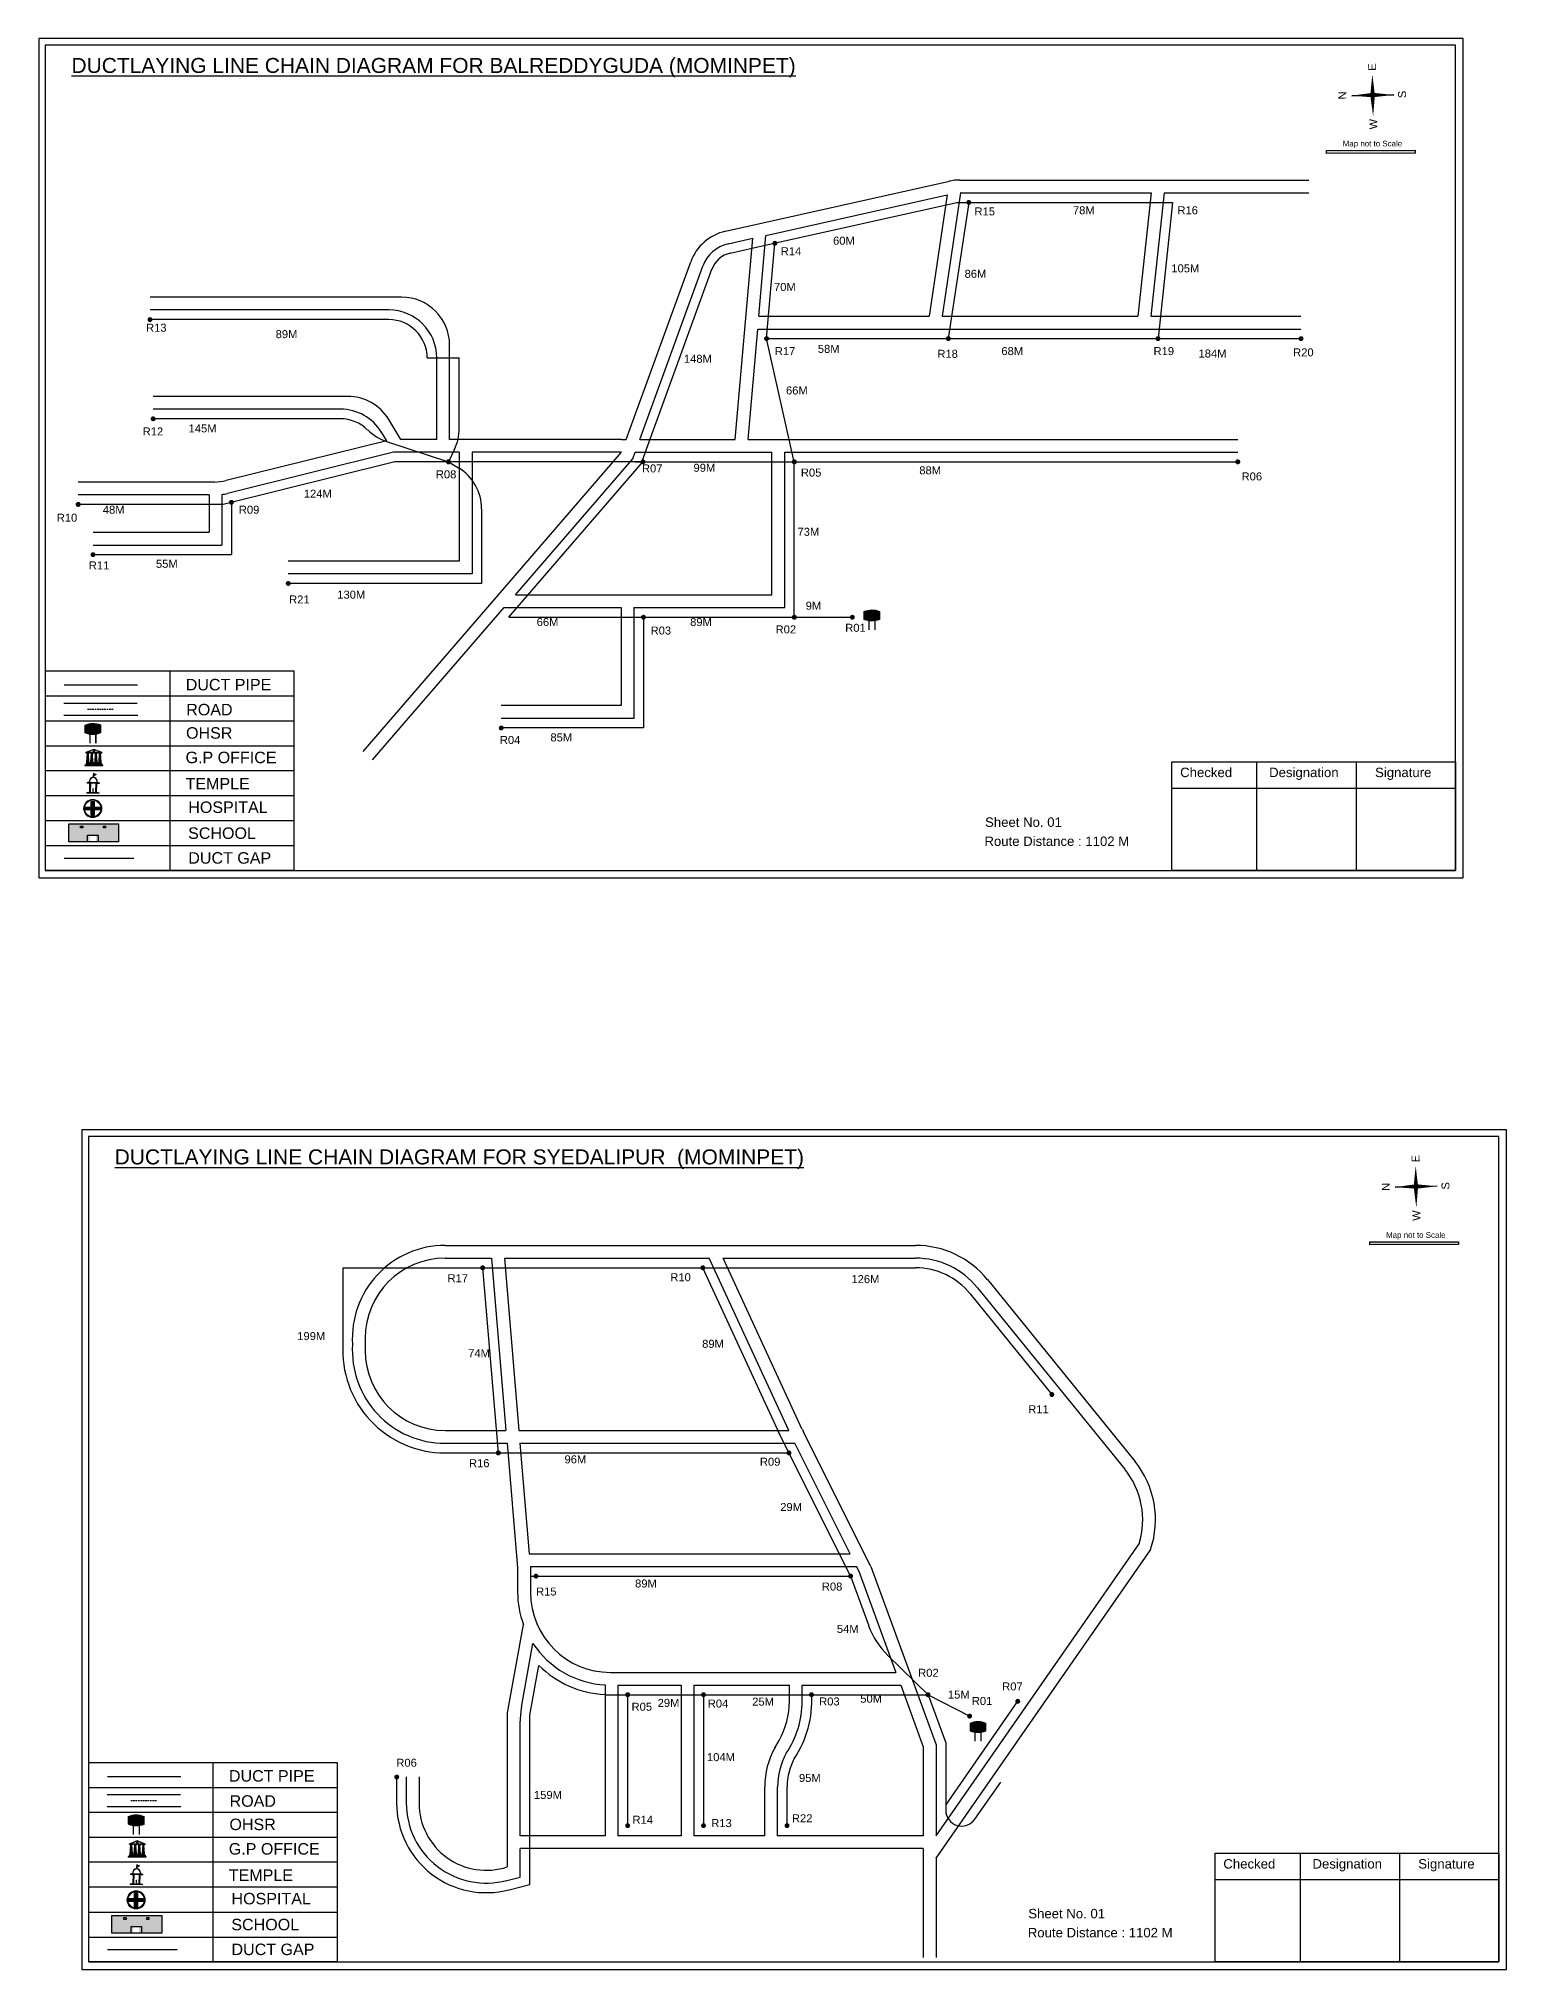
# Model space of a CAD drawing. Header units: inches. Extents: x -117 to 51867, y -12715 to 3423.
# Drawn here: x 30616 to 31533, y -9430 to -8224 of the extents above; entities that cross this region are included whole.
import ezdxf

# ---------------------------------------------------------------- set-up
doc = ezdxf.new("R2010")
doc.units = ezdxf.units.IN
doc.header["$MEASUREMENT"] = 0
doc.linetypes.add('DASHEDX2', pattern=[1.5, 1, -0.5])
for name, color, linetype in [('LANDMARK', 7, 'Continuous'), ('OHT', 7, 'Continuous'), ('pipe', 5, 'Continuous')]:
    doc.layers.add(name, color=color, linetype=linetype)
doc.styles.get("Standard").update_dxf_attribs({"font": 'arial.ttf'})

# ---------------------------------------------------------------- blocks, each defined once
blk = doc.blocks.new('OHT')
at = {"linetype": 'Continuous', "lineweight": 0, "true_color": 0x0ffffc}
blk.add_hatch(color=4, dxfattribs=at).paths.add_polyline_path([(0.012, 1), (0, 1, 0.101323), (-0.4, 0.916), (-0.4, 0.525, 0.194075), (0.399, 0.521), (0.399, 0.921, 0.097877)])
at = {"color": 4, "linetype": 'Continuous', "lineweight": 0, "true_color": 0x0ffffc, "flags": 128}
for points in [[(-0.4, 0.525), (-0.4, 0.916)], [(0.399, 0.521), (0.399, 0.921)]]:
    blk.add_lwpolyline(points, dxfattribs=at)
at = {"color": 4, "linetype": 'Continuous', "lineweight": 0, "true_color": 0x0ffffc, "const_width": 0.075, "flags": 128}
for points in [[(-0.15, 0), (-0.15, 0.475)], [(0.15, 0), (0.15, 0.473)]]:
    blk.add_lwpolyline(points, dxfattribs=at)
at = {"color": 4, "linetype": 'Continuous', "lineweight": 0, "true_color": 0x0ffffc}
for centre, radius, start, end in [((0.006, -0.019), 1.019, 67.31091, 113.47108), ((0.004, 1.513), 1.068, 247.76824, 291.70073)]:
    blk.add_arc(centre, radius, start, end, dxfattribs=at)
blk = doc.blocks.new('Government_Office')
at = {"linetype": 'Continuous', "lineweight": 0, "true_color": 0xff0000}
for points in [[(-0.5, 0.05), (0.5, 0.05), (0.5, 0), (-0.5, 0)], [(-0.45, 0.08), (-0.45, 0.12), (0.45, 0.12), (0.45, 0.08)], [(-0.4, 0.14), (-0.4, 0.18), (0.4, 0.18), (0.4, 0.14)]]:
    blk.add_hatch(color=1, dxfattribs=at).paths.add_polyline_path(points)
h = blk.add_hatch(color=1, dxfattribs=at)
h.paths.add_polyline_path([(0.44, 0.72), (0.45, 0.75), (0, 0.93), (-0.45, 0.75), (-0.44, 0.72)])
h.paths.add_polyline_path([(0.36, 0.75), (-0.36, 0.75), (0, 0.9)], flags=16)
h.paths.add_polyline_path([(0, 0.78, -1), (0, 0.87, -1)], flags=0)
h = blk.add_hatch(color=1, dxfattribs=at)
edge = h.paths.add_edge_path()
edge.add_line((-0.27, 0.2), (-0.3, 0.68))
edge.add_line((-0.3, 0.68), (-0.29, 0.68))
edge.add_arc((-0.28, 0.69), 0.0176, 225.304, 441.5659)
edge.add_line((-0.28, 0.7), (-0.39, 0.7))
edge.add_arc((-0.39, 0.69), 0.0176, 98.4341, 314.696)
edge.add_line((-0.38, 0.68), (-0.37, 0.68))
edge.add_line((-0.37, 0.68), (-0.4, 0.2))
edge.add_line((-0.4, 0.2), (-0.27, 0.2))
h = blk.add_hatch(color=1, dxfattribs=at)
edge = h.paths.add_edge_path()
edge.add_line((-0.05, 0.2), (-0.07, 0.68))
edge.add_line((-0.07, 0.68), (-0.07, 0.68))
edge.add_arc((-0.05, 0.69), 0.0176, 225.304, 441.5659)
edge.add_line((-0.05, 0.7), (-0.17, 0.7))
edge.add_arc((-0.17, 0.69), 0.0176, 98.4341, 314.696)
edge.add_line((-0.16, 0.68), (-0.15, 0.68))
edge.add_line((-0.15, 0.68), (-0.18, 0.2))
edge.add_line((-0.18, 0.2), (-0.05, 0.2))
h = blk.add_hatch(color=1, dxfattribs=at)
edge = h.paths.add_edge_path()
edge.add_arc((0, 0.83), 0.0467, 90, 270)
edge.add_arc((0, 0.83), 0.0467, 270, 450)
h = blk.add_hatch(color=1, dxfattribs=at)
edge = h.paths.add_edge_path()
edge.add_line((0.18, 0.2), (0.15, 0.68))
edge.add_line((0.15, 0.68), (0.16, 0.68))
edge.add_arc((0.17, 0.69), 0.0176, 225.304, 441.5659)
edge.add_line((0.17, 0.7), (0.05, 0.7))
edge.add_arc((0.05, 0.69), 0.0176, 98.4341, 314.696)
edge.add_line((0.07, 0.68), (0.07, 0.68))
edge.add_line((0.07, 0.68), (0.05, 0.2))
edge.add_line((0.05, 0.2), (0.18, 0.2))
h = blk.add_hatch(color=1, dxfattribs=at)
edge = h.paths.add_edge_path()
edge.add_line((0.4, 0.2), (0.37, 0.68))
edge.add_line((0.37, 0.68), (0.38, 0.68))
edge.add_arc((0.39, 0.69), 0.0176, 225.304, 441.5659)
edge.add_line((0.4, 0.7), (0.28, 0.7))
edge.add_arc((0.28, 0.69), 0.0176, 98.4341, 314.696)
edge.add_line((0.29, 0.68), (0.3, 0.68))
edge.add_line((0.3, 0.68), (0.27, 0.2))
edge.add_line((0.27, 0.2), (0.4, 0.2))
at = {"color": 1, "linetype": 'Continuous', "lineweight": 0, "true_color": 0xff0000, "flags": 128}
for points in [[(-0.5, 0.05), (0.5, 0.05), (0.5, 0), (-0.5, 0)], [(-0.45, 0.75), (-0.44, 0.72), (0.44, 0.72), (0.45, 0.75), (0, 0.93)], [(-0.45, 0.08), (-0.45, 0.12), (0.45, 0.12), (0.45, 0.08)], [(-0.4, 0.14), (-0.4, 0.18), (0.4, 0.18), (0.4, 0.14)], [(-0.36, 0.75), (0.36, 0.75), (0, 0.9)]]:
    blk.add_lwpolyline(points, close=True, dxfattribs=at)
for points in [[(-0.27, 0.2), (-0.3, 0.68), (-0.29, 0.68, 1.379694), (-0.28, 0.7), (-0.39, 0.7, 1.379694), (-0.38, 0.68), (-0.37, 0.68), (-0.4, 0.2)], [(-0.05, 0.2), (-0.07, 0.68), (-0.07, 0.68, 1.379694), (-0.05, 0.7), (-0.17, 0.7, 1.379694), (-0.16, 0.68), (-0.15, 0.68), (-0.18, 0.2)], [(0, 0.87, 1), (0, 0.78, 1)], [(0.18, 0.2), (0.15, 0.68), (0.16, 0.68, 1.379694), (0.17, 0.7), (0.05, 0.7, 1.379694), (0.07, 0.68), (0.07, 0.68), (0.05, 0.2)], [(0.4, 0.2), (0.37, 0.68), (0.38, 0.68, 1.379694), (0.4, 0.7), (0.28, 0.7, 1.379694), (0.29, 0.68), (0.3, 0.68), (0.27, 0.2)]]:
    blk.add_lwpolyline(points, format="xyb", close=True, dxfattribs=at)
blk = doc.blocks.new('Temple')
at = {"linetype": 'Continuous', "lineweight": 0, "true_color": 0xe66000}
blk.add_hatch(color=32, dxfattribs=at).paths.add_polyline_path([(-0.006, 1), (0.147, 0.931), (0, 0.85)])
at = {"linetype": 'Continuous', "lineweight": 0, "true_color": 0xff0000}
h = blk.add_hatch(color=1, dxfattribs=at)
edge = h.paths.add_edge_path()
edge.add_line((0.175, 0.49), (0.225, 0.49))
edge.add_line((0.225, 0.49), (0.225, 0.497))
edge.add_line((0.225, 0.497), (0.307, 0.497))
edge.add_line((0.307, 0.497), (0.307, 0.533))
edge.add_line((0.307, 0.533), (0.257, 0.533))
edge.add_line((0.257, 0.533), (0.257, 0.54))
edge.add_line((0.257, 0.54), (0.2, 0.54))
edge.add_spline(control_points=[(0.2, 0.54), (0.2, 0.589), (0.19, 0.638), (0.142, 0.743), (0.092, 0.79), (0.027, 0.805), (0.02, 0.806), (0.012, 0.806)], knot_values=[4.712389, 4.712389, 4.712389, 4.712389, 5.278166, 5.278166, 6.117402, 6.117402, 6.223801, 6.223801, 6.223801, 6.223801], degree=3, periodic=0)
edge.add_line((0.012, 0.806), (0.012, 0.79))
edge.add_line((0.012, 0.79), (-0.012, 0.79))
edge.add_line((-0.012, 0.79), (-0.012, 0.806))
edge.add_spline(control_points=[(-0.012, 0.806), (-0.055, 0.802), (-0.096, 0.781), (-0.171, 0.699), (-0.197, 0.628), (-0.2, 0.55), (-0.2, 0.545), (-0.2, 0.54)], knot_values=[6.343965, 6.343965, 6.343965, 6.343965, 6.956638, 6.956638, 7.795874, 7.795874, 7.853982, 7.853982, 7.853982, 7.853982], degree=3, periodic=0)
edge.add_line((-0.2, 0.54), (-0.257, 0.54))
edge.add_line((-0.257, 0.54), (-0.257, 0.533))
edge.add_line((-0.257, 0.533), (-0.307, 0.533))
edge.add_line((-0.307, 0.533), (-0.307, 0.497))
edge.add_line((-0.307, 0.497), (-0.225, 0.497))
edge.add_line((-0.225, 0.497), (-0.225, 0.49))
edge.add_line((-0.225, 0.49), (-0.175, 0.49))
edge.add_line((-0.175, 0.49), (-0.175, 0.07))
edge.add_arc((-0.205, 0.07), 0.03, -90, 0, ccw=False)
edge.add_line((-0.205, 0.04), (-0.257, 0.04))
edge.add_line((-0.257, 0.04), (-0.257, 0.033))
edge.add_line((-0.257, 0.033), (-0.307, 0.033))
edge.add_line((-0.307, 0.033), (-0.307, 0))
edge.add_line((-0.307, 0), (0.307, 0))
edge.add_line((0.307, 0), (0.307, 0.033))
edge.add_line((0.307, 0.033), (0.257, 0.033))
edge.add_line((0.257, 0.033), (0.257, 0.04))
edge.add_line((0.257, 0.04), (0.205, 0.04))
edge.add_arc((0.205, 0.07), 0.03, 180, 270, ccw=False)
edge.add_line((0.175, 0.07), (0.175, 0.49))
h.paths.add_polyline_path([(0.125, 0.07, -0.414214), (0.095, 0.04), (0.05, 0.04), (0.05, 0.033), (-0.05, 0.033), (-0.05, 0.04), (-0.095, 0.04, -0.414214), (-0.125, 0.07), (-0.125, 0.497), (0.125, 0.497)], flags=16)
edge = h.paths.add_edge_path(flags=16)
edge.add_ellipse((0, 0.54), major_axis=(0, 0.242), ratio=0.722808, start_angle=270, end_angle=450, ccw=False)
edge.add_line((0.175, 0.54), (-0.175, 0.54))
h.paths.add_polyline_path([(0.012, 0.23), (0.012, 0.07), (-0.012, 0.07), (-0.012, 0.23)], flags=0)
h = blk.add_hatch(color=1, dxfattribs=at)
edge = h.paths.add_edge_path()
edge.add_line((0.012, 0.857), (0, 0.85))
edge.add_line((0, 0.85), (-0.003, 0.925))
edge.add_line((-0.003, 0.925), (-0.012, 0.925))
edge.add_line((-0.012, 0.925), (-0.012, 0.806))
edge.add_spline(control_points=[(-0.012, 0.806), (-0.004, 0.807), (0.004, 0.807), (0.012, 0.806)], knot_values=[6.223801, 6.223801, 6.223801, 6.223801, 6.343965, 6.343965, 6.343965, 6.343965], degree=3, periodic=0)
edge.add_line((0.012, 0.806), (0.012, 0.857))
h = blk.add_hatch(color=1, dxfattribs=at)
edge = h.paths.add_edge_path()
edge.add_line((0.012, 0.79), (0.012, 0.806))
edge.add_spline(control_points=[(0.012, 0.806), (0.004, 0.807), (-0.004, 0.807), (-0.012, 0.806)], knot_values=[6.223801, 6.223801, 6.223801, 6.223801, 6.343965, 6.343965, 6.343965, 6.343965], degree=3, periodic=0)
edge.add_line((-0.012, 0.806), (-0.012, 0.79))
edge.add_line((-0.012, 0.79), (0.012, 0.79))
at = {"color": 32, "linetype": 'Continuous', "lineweight": 0, "true_color": 0xe66000, "flags": 128}
blk.add_lwpolyline([(-0.006, 1), (0.147, 0.931), (0, 0.85), (-0.006, 1)], dxfattribs=at)
at = {"color": 1, "linetype": 'Continuous', "lineweight": 0, "true_color": 0xff0000, "flags": 128}
blk.add_lwpolyline([(0.2, 0.54), (0.257, 0.54), (0.257, 0.533), (0.307, 0.533), (0.307, 0.497), (0.225, 0.497), (0.225, 0.49), (0.175, 0.49), (0.175, 0.07, 0.414214), (0.205, 0.04), (0.257, 0.04), (0.257, 0.033), (0.307, 0.033), (0.307, 0), (-0.307, 0), (-0.307, 0.033), (-0.257, 0.033), (-0.257, 0.04), (-0.205, 0.04, 0.414214), (-0.175, 0.07), (-0.175, 0.49), (-0.225, 0.49), (-0.225, 0.497), (-0.307, 0.497), (-0.307, 0.533), (-0.257, 0.533), (-0.257, 0.54), (-0.2, 0.54)], format="xyb", dxfattribs=at)
blk.add_lwpolyline([(-0.175, 0.54), (0.175, 0.54)], dxfattribs=at)
blk.add_lwpolyline([(0.125, 0.497), (0.125, 0.07, -0.414214), (0.095, 0.04), (0.05, 0.04), (0.05, 0.033), (-0.05, 0.033), (-0.05, 0.04), (-0.095, 0.04, -0.414214), (-0.125, 0.07), (-0.125, 0.497)], format="xyb", close=True, dxfattribs=at)
for points in [[(0.012, 0.925), (-0.012, 0.925), (-0.012, 0.79), (0.012, 0.79)], [(0.012, 0.23), (-0.012, 0.23), (-0.012, 0.07), (0.012, 0.07)]]:
    blk.add_lwpolyline(points, close=True, dxfattribs=at)
at = {"color": 1, "linetype": 'Continuous', "lineweight": 0, "true_color": 0xff0000}
blk.add_ellipse((0, 0.54), major_axis=(0, 0.242), ratio=0.722808, start_param=4.712389, end_param=7.853982, dxfattribs=at)
blk.add_open_spline([(0.2, 0.54), (0.2, 0.589), (0.19, 0.638), (0.142, 0.743), (0.092, 0.79), (-0.023, 0.816), (-0.085, 0.794), (-0.171, 0.699), (-0.197, 0.628), (-0.2, 0.55), (-0.2, 0.545), (-0.2, 0.54)], degree=3, knots=[4.712389, 4.712389, 4.712389, 4.712389, 5.278166, 5.278166, 6.117402, 6.117402, 6.956638, 6.956638, 7.795874, 7.795874, 7.853982, 7.853982, 7.853982, 7.853982], dxfattribs=at)
blk = doc.blocks.new('*U83')
at = {"color": 0, "linetype": 'DASHEDX2', "transparency": 16777216}
blk.add_line((-8.2, 0), (8, 0), dxfattribs=at)
blk = doc.blocks.new('Hospital')
at = {"linetype": 'Continuous', "lineweight": 0, "true_color": 0x000000}
h = blk.add_hatch(color=18, dxfattribs=at)
h.paths.add_polyline_path([(-0.5, 0, 1), (0.5, 0, 1)])
h.paths.add_polyline_path([(0.45, 0, -1), (-0.45, 0, -1)], flags=16)
at = {"linetype": 'Continuous', "true_color": 0xff0000}
blk.add_hatch(color=1, dxfattribs=at).paths.add_polyline_path([(-0.39, 0.08), (-0.08, 0.08), (-0.08, 0.39), (0.08, 0.39), (0.08, 0.08), (0.39, 0.08), (0.39, -0.08), (0.08, -0.08), (0.08, -0.39), (-0.08, -0.39), (-0.08, -0.08), (-0.39, -0.08)])
at = {"color": 1, "linetype": 'Continuous', "true_color": 0xff0000, "flags": 128}
blk.add_lwpolyline([(-0.39, 0.08), (-0.08, 0.08), (-0.08, 0.39), (0.08, 0.39), (0.08, 0.08), (0.39, 0.08), (0.39, -0.08), (0.08, -0.08), (0.08, -0.39), (-0.08, -0.39), (-0.08, -0.08), (-0.39, -0.08)], close=True, dxfattribs=at)
at = {"color": 18, "linetype": 'Continuous', "lineweight": 0, "true_color": 0x000000}
for radius in [0.5, 0.446]:
    blk.add_circle((0, 0), radius, dxfattribs=at)
blk = doc.blocks.new('*U85')
at = {"color": 0, "linetype": 'DASHEDX2', "transparency": 16777216}
blk.add_line((-8.2, 0), (8, 0), dxfattribs=at)

msp = doc.modelspace()

# ---------------------------------------------------------------- hatches: boundary and pattern name
at = {"true_color": 0x0093dd}
h = msp.add_hatch(color=142, dxfattribs=at)
h.dxf.hatch_style = 1
h.paths.add_polyline_path([(31420.9, -8293.5), (31420.9, -8295.4), (31476.4, -8295.2), (31476.4, -8293.4)])
at = {"ltscale": 0.5}
h = msp.add_hatch(color=5, dxfattribs=at)
h.dxf.hatch_style = 1
h.paths.add_polyline_path([(31199, -8326, 1), (31195.9, -8326, 1)])
h = msp.add_hatch(color=5, dxfattribs=at)
h.dxf.hatch_style = 1
h.paths.add_polyline_path([(31077.8, -8351.5, 1), (31074.7, -8351.5, 1)])
h = msp.add_hatch(color=5, dxfattribs=at)
h.dxf.hatch_style = 1
h.paths.add_polyline_path([(30687.3, -8399.2, 1), (30684.2, -8399.2, 1)])
h = msp.add_hatch(color=5, dxfattribs=at)
h.dxf.hatch_style = 1
h.paths.add_polyline_path([(31072.6, -8411.1, 1), (31069.5, -8411.1, 1)])
h = msp.add_hatch(color=5, dxfattribs=at)
h.dxf.hatch_style = 1
h.paths.add_polyline_path([(31186.2, -8411.1, 1), (31183.1, -8411.1, 1)])
h = msp.add_hatch(color=5, dxfattribs=at)
h.dxf.hatch_style = 1
h.paths.add_polyline_path([(31317.2, -8411.1, 1), (31314.1, -8411.1, 1)])
h = msp.add_hatch(color=5, dxfattribs=at)
h.dxf.hatch_style = 1
h.paths.add_polyline_path([(31406.6, -8411.1, 1), (31403.5, -8411.1, 1)])
h = msp.add_hatch(color=5, dxfattribs=at)
h.dxf.hatch_style = 1
h.paths.add_polyline_path([(30689.3, -8461.2, 1), (30686.2, -8461.2, 1)])
h = msp.add_hatch(color=5, dxfattribs=at)
h.dxf.hatch_style = 1
h.paths.add_polyline_path([(30873.9, -8488.1, 1), (30870.7, -8488.1, 1)])
h = msp.add_hatch(color=5, dxfattribs=at)
h.dxf.hatch_style = 1
h.paths.add_polyline_path([(30995.4, -8488.1, 1), (30992.3, -8488.1, 1)])
h = msp.add_hatch(color=5, dxfattribs=at)
h.dxf.hatch_style = 1
h.paths.add_polyline_path([(31090, -8488.1, 1), (31086.8, -8488.1, 1)])
h = msp.add_hatch(color=5, dxfattribs=at)
h.dxf.hatch_style = 1
h.paths.add_polyline_path([(31367.1, -8488.1, 1), (31363.9, -8488.1, 1)])
h = msp.add_hatch(color=5, dxfattribs=at)
h.dxf.hatch_style = 1
h.paths.add_polyline_path([(30642.5, -8514.7, 1), (30639.3, -8514.7, 1)])
h = msp.add_hatch(color=5, dxfattribs=at)
h.dxf.hatch_style = 1
h.paths.add_polyline_path([(30738.2, -8513.4, 1), (30735.1, -8513.4, 1)])
h = msp.add_hatch(color=5, dxfattribs=at)
h.dxf.hatch_style = 1
h.paths.add_polyline_path([(30651.7, -8546.1, 1), (30648.6, -8546.1, 1)])
h = msp.add_hatch(color=5, dxfattribs=at)
h.dxf.hatch_style = 1
h.paths.add_polyline_path([(30773.7, -8564.1, 1), (30770.6, -8564.1, 1)])
h = msp.add_hatch(color=5, dxfattribs=at)
h.dxf.hatch_style = 1
h.paths.add_polyline_path([(30995.7, -8585.2, 1), (30992.6, -8585.2, 1)])
h = msp.add_hatch(color=5, dxfattribs=at)
h.dxf.hatch_style = 1
h.paths.add_polyline_path([(31090, -8585.2, 1), (31086.8, -8585.2, 1)])
h = msp.add_hatch(color=5, dxfattribs=at)
h.dxf.hatch_style = 1
h.paths.add_polyline_path([(31126.2, -8585.2, 1), (31123.1, -8585.2, 1)])
h = msp.add_hatch(color=5, dxfattribs=at)
h.dxf.hatch_style = 1
h.paths.add_polyline_path([(30906.8, -8654.4, 1), (30903.7, -8654.4, 1)])
at = {"true_color": 0xc8c92d}
h = msp.add_hatch(color=52, dxfattribs=at)
h.dxf.hatch_style = 1
h.paths.add_polyline_path([(30641.1, -8714.4), (30635, -8714.4), (30635, -8725.5), (30641.1, -8725.5)])
h.paths.add_polyline_path([(30666, -8714.4), (30659.8, -8714.4), (30659.8, -8725.5), (30666, -8725.5)])
at = {"true_color": 0x293189}
h = msp.add_hatch(color=177, dxfattribs=at)
h.dxf.hatch_style = 1
h.paths.add_polyline_path([(30659.8, -8714.4), (30641.1, -8714.4), (30641.1, -8725.5), (30648.1, -8725.5), (30648.1, -8721.9), (30652, -8721.9), (30652, -8725.5), (30659.8, -8725.5)])
h.paths.add_polyline_path([(30643.8, -8716.9), (30642.4, -8716.9), (30642.4, -8715.7), (30643.8, -8715.7)], flags=16)
h.paths.add_polyline_path([(30656.7, -8716.9), (30656.7, -8715.7), (30658, -8715.7), (30658, -8716.9)], flags=16)
at = {"true_color": 0x0093dd}
h = msp.add_hatch(color=142, dxfattribs=at)
h.dxf.hatch_style = 1
h.paths.add_polyline_path([(31448, -8975.5), (31448, -8977.3), (31503.5, -8977.2), (31503.5, -8975.4)])
at = {"ltscale": 0.5}
h = msp.add_hatch(color=5, dxfattribs=at)
h.dxf.hatch_style = 1
h.paths.add_polyline_path([(30895.2, -8991.7, 1), (30892.1, -8991.7, 1)])
h = msp.add_hatch(color=5, dxfattribs=at)
h.dxf.hatch_style = 1
h.paths.add_polyline_path([(31032.8, -8991.7, 1), (31029.7, -8991.7, 1)])
h = msp.add_hatch(color=5, dxfattribs=at)
h.dxf.hatch_style = 1
h.paths.add_polyline_path([(31250.9, -9070.9, 1), (31247.8, -9070.9, 1)])
h = msp.add_hatch(color=5, dxfattribs=at)
h.dxf.hatch_style = 1
h.paths.add_polyline_path([(30905, -9107.4, 1), (30901.8, -9107.4, 1)])
h = msp.add_hatch(color=5, dxfattribs=at)
h.dxf.hatch_style = 1
h.paths.add_polyline_path([(31086.6, -9107.4, 1), (31083.5, -9107.4, 1)])
h = msp.add_hatch(color=5, dxfattribs=at)
h.dxf.hatch_style = 1
h.paths.add_polyline_path([(30928.5, -9184.4, 1), (30925.4, -9184.4, 1)])
h = msp.add_hatch(color=5, dxfattribs=at)
h.dxf.hatch_style = 1
h.paths.add_polyline_path([(31125.1, -9184.4, 1), (31122, -9184.4, 1)])
h = msp.add_hatch(color=5, dxfattribs=at)
h.dxf.hatch_style = 1
h.paths.add_polyline_path([(30985.8, -9258.5, 1), (30982.7, -9258.5, 1)])
h = msp.add_hatch(color=5, dxfattribs=at)
h.dxf.hatch_style = 1
h.paths.add_polyline_path([(31033.2, -9258.5, 1), (31030.1, -9258.5, 1)])
h = msp.add_hatch(color=5, dxfattribs=at)
h.dxf.hatch_style = 1
h.paths.add_polyline_path([(31100.7, -9258.5, 1), (31097.6, -9258.5, 1)])
h = msp.add_hatch(color=5, dxfattribs=at)
h.dxf.hatch_style = 1
h.paths.add_polyline_path([(31173.5, -9258.5, 1), (31170.4, -9258.5, 1)])
h = msp.add_hatch(color=5, dxfattribs=at)
h.dxf.hatch_style = 1
h.paths.add_polyline_path([(31229.6, -9262.6, 1), (31226.5, -9262.6, 1)])
h = msp.add_hatch(color=5, dxfattribs=at)
h.dxf.hatch_style = 1
h.paths.add_polyline_path([(31199.5, -9271.9, 1), (31196.4, -9271.9, 1)])
h = msp.add_hatch(color=5, dxfattribs=at)
h.dxf.hatch_style = 1
h.paths.add_polyline_path([(30841.5, -9309.9, 1), (30838.4, -9309.9, 1)])
h = msp.add_hatch(color=5, dxfattribs=at)
h.dxf.hatch_style = 1
h.paths.add_polyline_path([(30985.8, -9340.3, 1), (30982.7, -9340.3, 1)])
h = msp.add_hatch(color=5, dxfattribs=at)
h.dxf.hatch_style = 1
h.paths.add_polyline_path([(31033.2, -9340.3, 1), (31030.1, -9340.3, 1)])
h = msp.add_hatch(color=5, dxfattribs=at)
h.dxf.hatch_style = 1
h.paths.add_polyline_path([(31085.4, -9340.3, 1), (31082.3, -9340.3, 1)])
at = {"true_color": 0xc8c92d}
h = msp.add_hatch(color=52, dxfattribs=at)
h.dxf.hatch_style = 1
h.paths.add_polyline_path([(30668.2, -9396.4), (30662, -9396.4), (30662, -9407.5), (30668.2, -9407.5)])
h.paths.add_polyline_path([(30693, -9396.4), (30686.9, -9396.4), (30686.9, -9407.5), (30693, -9407.5)])
at = {"true_color": 0x293189}
h = msp.add_hatch(color=177, dxfattribs=at)
h.dxf.hatch_style = 1
h.paths.add_polyline_path([(30686.9, -9396.4), (30668.2, -9396.4), (30668.2, -9407.5), (30675.2, -9407.5), (30675.2, -9403.9), (30679, -9403.9), (30679, -9407.5), (30686.9, -9407.5)])
h.paths.add_polyline_path([(30670.9, -9398.9), (30669.5, -9398.9), (30669.5, -9397.6), (30670.9, -9397.6)], flags=16)
h.paths.add_polyline_path([(30683.7, -9398.9), (30683.7, -9397.6), (30685.1, -9397.6), (30685.1, -9398.9)], flags=16)

# ---------------------------------------------------------------- linework, layer by layer
for p, q in [((31463, -8258.8), (31436.7, -8259.3)), ((31436.7, -8259.3), (31463, -8258.8)), ((31463, -8258.8), (31436.7, -8259.3)), ((31449.9, -8259), (31463, -8258.8)), ((31191.8, -8312), (31410, -8312)), ((31045.3, -8344), (31185.3, -8312.7)), ((31070.7, -8346.6), (31184, -8321.2)), ((31184, -8321.2), (31172.6, -8397.1)), ((31192.3, -8320), (31180.7, -8397.1)), ((31192.7, -8320), (31311.4, -8320)), ((31311.4, -8320), (31303.1, -8397.1)), ((31319.5, -8320), (31311.1, -8397.1)), ((31319.5, -8320), (31410, -8320)), ((31047.1, -8351.8), (31062.5, -8348.4)), ((31051.5, -8474.1), (31062.5, -8348.4)), ((31066.3, -8397.1), (31070.7, -8346.6)), ((30983.4, -8474.1), (31023.7, -8363.1)), ((30991.9, -8474.1), (31031.2, -8365.8)), ((30843, -8385.2), (30685.8, -8385.2)), ((30835, -8393.2), (30685.8, -8393.2)), ((31066.3, -8397.1), (31172.6, -8397.1)), ((31180.7, -8397.1), (31303.1, -8397.1)), ((31311.1, -8397.1), (31405, -8397.1)), ((31059.6, -8474.1), (31065.6, -8405.1)), ((31065.6, -8405.1), (31405, -8405.1)), ((30873, -8474.1), (30873, -8415.2)), ((30865, -8474.1), (30865, -8423.2)), ((30809.3, -8447.2), (30687.8, -8447.2)), ((30804.8, -8455.2), (30687.8, -8455.2)), ((30842.6, -8474.1), (30835, -8461.6)), ((30833.7, -8474.9), (30733.3, -8499.8)), ((30833.7, -8474.9), (30830.5, -8469.6)), ((30865, -8474.1), (30842.6, -8474.1)), ((30879, -8474.1), (30873, -8474.1)), ((30980.5, -8474.1), (30879, -8474.1)), ((30980.5, -8474.1), (30983.4, -8474.1)), ((30991.9, -8474.1), (31051.5, -8474.1)), ((31059.6, -8474.1), (31365.5, -8474.1)), ((30838, -8482.1), (30734.2, -8507.8)), ((30879, -8482.1), (30838, -8482.1)), ((30879, -8482.1), (30879, -8550.1)), ((30980.5, -8482.1), (30887, -8482.1)), ((30887, -8482.1), (30887, -8558.1)), ((30903.5, -8571.2), (30980.5, -8482.1)), ((30914.1, -8571.2), (30987.5, -8486.2)), ((30987.5, -8486.2), (30989, -8482.1)), ((30989, -8482.1), (31074.4, -8482.1)), ((31074.4, -8571.2), (31074.4, -8482.1)), ((31082.4, -8579.2), (31082.4, -8482.1)), ((31082.4, -8482.1), (31365.5, -8482.1)), ((30726, -8500.7), (30640.9, -8500.7)), ((30722.7, -8508.7), (30640.9, -8508.7)), ((30722.7, -8508.7), (30722.7, -8532.1)), ((30730.7, -8508.5), (30730.7, -8540.1)), ((30650.2, -8532.1), (30722.7, -8532.1)), ((30650.2, -8540.1), (30730.7, -8540.1)), ((30879, -8550.1), (30772.1, -8550.1)), ((30887, -8558.1), (30772.1, -8558.1)), ((30818.9, -8669.1), (30903.5, -8571.2)), ((30914.1, -8571.2), (31074.4, -8571.2)), ((30824.9, -8674.3), (30907.1, -8579.2)), ((30907.1, -8579.2), (30980.1, -8579.2)), ((30980.1, -8579.2), (30980.1, -8640.4)), ((30988.1, -8579.2), (30988.1, -8648.4)), ((30988.1, -8579.2), (31082.4, -8579.2)), ((30620.3, -8619), (30620.3, -8742.2)), ((30698.1, -8619), (30698.1, -8743.4)), ((30775.8, -8634.6), (30620.3, -8634.6)), ((30775.8, -8650.1), (30620.3, -8650.1)), ((30631.9, -8638.9), (30677.8, -8638.9)), ((30631.9, -8646.4), (30678.1, -8646.4)), ((30980.1, -8640.4), (30905.3, -8640.4)), ((30988.1, -8648.4), (30905.3, -8648.4)), ((30775.8, -8665.7), (30620.3, -8665.7)), ((30775.8, -8681.2), (30620.3, -8681.2)), ((30775.8, -8696.8), (30620.3, -8696.8)), ((30620.3, -8712.3), (30775.8, -8712.3)), ((30620.3, -8727.9), (30775.8, -8727.9)), ((30620.3, -8742.2), (30620.3, -8743.4)), ((30620.3, -8742.5), (30620.3, -8743.4)), ((30775.8, -8743.4), (30620.3, -8743.4)), ((31490.1, -8940.8), (31463.8, -8941.3)), ((30870.2, -8977.7), (31164.1, -8977.7)), ((30870.2, -8985.7), (30899.1, -8985.7)), ((30899.1, -8985.7), (30908.2, -9093.4)), ((30907.2, -8985.7), (30916.3, -9093.4)), ((30907.2, -8985.7), (31035.1, -8985.7)), ((31084.9, -9093.4), (31035.1, -8985.7)), ((31093.4, -9092.7), (31043.9, -8985.7)), ((31043.9, -8985.7), (31164.1, -8985.7)), ((31209.1, -8999.1), (31301.2, -9112.6)), ((31202.9, -9004.2), (31295, -9117.6)), ((30820.2, -9035.7), (30820.2, -9043.4)), ((30870.2, -9093.4), (30908.2, -9093.4)), ((30916.3, -9093.4), (31084.9, -9093.4)), ((31136.3, -9178.4), (31094, -9094)), ((30870.2, -9101.4), (30908.9, -9101.4)), ((30908.9, -9101.4), (30915.5, -9179.1)), ((30916.9, -9101.4), (30922.8, -9170.4)), ((30916.9, -9101.4), (31088.8, -9101.4)), ((31123.3, -9170.4), (31088.8, -9101.4)), ((31177, -9346.6), (31303.8, -9164.1)), ((31177, -9360.6), (31311.1, -9167.7)), ((30915.5, -9178.4), (30915.5, -9194.5)), ((30922.8, -9170.4), (31123.3, -9170.4)), ((30923.5, -9178.4), (30923.5, -9194.5)), ((30923.5, -9178.4), (31127.3, -9178.4)), ((31129.1, -9182), (31127.3, -9178.4)), ((31128.7, -9181.2), (31151.9, -9244.5)), ((31136.3, -9178.4), (31177, -9289.7)), ((30909.1, -9269.9), (30919.1, -9214.6)), ((30917.9, -9266.2), (30925.1, -9226.4)), ((30970.2, -9252.4), (30970.2, -9346.6)), ((30973.5, -9244.5), (31151.9, -9244.5)), ((30978.2, -9252.5), (31017.7, -9252.5)), ((30978.2, -9252.5), (30978.2, -9346.6)), ((31017.7, -9252.5), (31017.7, -9346.6)), ((31025.7, -9252.5), (31025.7, -9346.6)), ((31025.7, -9252.5), (31085.3, -9252.5)), ((31085.3, -9262.5), (31085.3, -9252.5)), ((31093.3, -9262.5), (31093.3, -9252.5)), ((31093.3, -9252.5), (31154.9, -9252.5)), ((31154.9, -9252.5), (31169, -9291.1)), ((30909.1, -9366.1), (30909.1, -9269.9)), ((30917.1, -9346.6), (30917.1, -9275.1)), ((31076.3, -9291.6), (31078.9, -9287)), ((31177, -9289.7), (31177, -9346.6)), ((30647.3, -9301), (30647.3, -9425.4)), ((30725.1, -9301), (30725.1, -9425.4)), ((31169, -9291.1), (31169, -9346.6)), ((30845.9, -9309.9), (30845.9, -9326.2)), ((30853.9, -9309.9), (30853.9, -9326.2)), ((30802.9, -9316.6), (30647.3, -9316.6)), ((30659, -9320.8), (30704.9, -9320.8)), ((31069.9, -9346.6), (31069.9, -9316.1)), ((31077.9, -9346.6), (31077.9, -9316.1)), ((30802.9, -9332.1), (30647.3, -9332.1)), ((30659, -9328.4), (30705.1, -9328.4)), ((30802.9, -9347.7), (30647.3, -9347.7)), ((30970.2, -9346.6), (30917.1, -9346.6)), ((31017.7, -9346.6), (30978.2, -9346.6)), ((31069.9, -9346.6), (31025.7, -9346.6)), ((31169, -9346.6), (31077.9, -9346.6)), ((30917.1, -9372.4), (30917.1, -9354.6)), ((31169, -9354.6), (30917.1, -9354.6)), ((31169, -9354.6), (31169, -9422.6)), ((31177, -9360.6), (31177, -9422.6)), ((30802.9, -9363.2), (30647.3, -9363.2)), ((30908.7, -9374.6), (30917.1, -9372.4)), ((30802.9, -9378.8), (30647.3, -9378.8)), ((30647.3, -9394.3), (30802.9, -9394.3)), ((30647.3, -9409.9), (30802.9, -9409.9)), ((30802.9, -9425.4), (30647.3, -9425.4))]:
    msp.add_line(p, q)
at = {"color": 1}
for p, q in [((31436.7, -8259.3), (31449.9, -8259)), ((31463.8, -8941.3), (31476.9, -8941))]:
    msp.add_line(p, q, dxfattribs=at)
at = {"color": 242, "true_color": 0xcd2027}
for p, q in [((31377.3, -8675.6), (31377.3, -8743.5)), ((31439.5, -8675.6), (31439.5, -8743.5)), ((31324.4, -8692), (31501.6, -8692)), ((31404.4, -9357.6), (31404.4, -9425.5)), ((31466.6, -9357.6), (31466.6, -9425.5)), ((31351.4, -9374), (31528.7, -9374))]:
    msp.add_line(p, q, dxfattribs=at)
for points in [[(30616.2, -8223.6), (30616.2, -8748.1), (31506.3, -8748.1), (31506.3, -8223.6)], [(30620.3, -8227.7), (30620.3, -8743.4), (31501.6, -8743.4), (31501.6, -8227.7)], [(30666, -8714.4), (30666, -8725.5), (30635, -8725.5), (30635, -8714.4)], [(30643.8, -8715.7), (30643.8, -8716.9), (30642.4, -8716.9), (30642.4, -8715.7)], [(30656.7, -8716.9), (30656.7, -8715.7), (30658, -8715.7), (30658, -8716.9)], [(30643.2, -8905.6), (30643.2, -9430.1), (31533.4, -9430.1), (31533.4, -8905.6)], [(30647.3, -8909.6), (30647.3, -9425.4), (31528.7, -9425.4), (31528.7, -8909.6)], [(30693.1, -9396.4), (30693.1, -9407.5), (30662, -9407.5), (30662, -9396.4)], [(30670.9, -9397.6), (30670.9, -9398.9), (30669.5, -9398.9), (30669.5, -9397.6)], [(30683.7, -9398.9), (30683.7, -9397.6), (30685.1, -9397.6), (30685.1, -9398.9)]]:
    msp.add_lwpolyline(points, close=True)
at = {"color": 142, "true_color": 0x0093dd}
for points in [[(31476.5, -8295.2), (31420.9, -8295.4), (31420.9, -8293.5), (31476.4, -8293.4), (31476.4, -8295.2)], [(31503.5, -8977.2), (31448, -8977.3), (31448, -8975.5), (31503.5, -8975.4), (31503.5, -8977.2)]]:
    msp.add_lwpolyline(points, dxfattribs=at)
for points in [[(30775.8, -8743.4), (30775.8, -8619), (30620.3, -8619)], [(30646.8, -8725.5), (30646.8, -8721.4), (30653.3, -8721.4), (30653.3, -8725.5)], [(30802.9, -9425.4), (30802.9, -9301), (30647.3, -9301)], [(30673.9, -9407.5), (30673.9, -9403.4), (30680.4, -9403.4), (30680.4, -9407.5)]]:
    msp.add_lwpolyline(points)
at = {"color": 242, "true_color": 0xcd2027}
for points in [[(31501.6, -8743.5), (31324.4, -8743.5), (31324.4, -8675.6), (31501.6, -8675.6)], [(31528.7, -9425.5), (31351.4, -9425.5), (31351.4, -9357.6), (31528.7, -9357.6)]]:
    msp.add_lwpolyline(points, close=True, dxfattribs=at)
for centre, radius, start, end in [((31191.8, -8342), 30, 90, 102.604), ((31191.8, -8342), 30, 90, 102.604), ((31192.7, -8350), 30, 90, 90.8275), ((31051.9, -8373.3), 30, 102.604, 160.0632), ((31051.9, -8373.3), 22, 102.604, 160.0632), ((30835, -8423.2), 30, 0, 90), ((30843, -8415.2), 30, 0, 90), ((30804.8, -8485.2), 30, 31.1982, 90), ((30809.3, -8477.2), 30, 31.1982, 90), ((30726, -8470.7), 30, 270, 283.9317), ((30727, -8478.7), 30, 277.0179, 283.9317), ((30870.2, -9035.7), 58, 90, 183.7901), ((30870.2, -9035.7), 50, 90, 180), ((31164.1, -9035.7), 58, 39.0683, 90), ((31164.1, -9035.7), 50, 39.0683, 90), ((30870.2, -9043.4), 58, 176.2099, 270), ((30870.2, -9043.4), 50, 180, 270), ((31138.8, -9071.7), 50, 204.823, 206.5832), ((31256.1, -9149.1), 50, 342.5195, 39.0683), ((31256.1, -9149.1), 58, 341.2718, 39.0683), ((30973.5, -9194.5), 58, 180, 200.3251), ((30973.5, -9194.5), 50, 180, 270), ((30973.5, -9194.5), 58, 213.4421, 266.817), ((31035.3, -9262.5), 50, 330.5978, 360), ((31035.3, -9262.5), 58, 325.815, 0), ((30967.1, -9275.1), 50, 169.7405, 180), ((31119.9, -9316.1), 50, 150.5978, 180), ((31123.1, -9316.5), 45.2, 151.6684, 179.4803), ((30895.9, -9326.2), 50, 180, 284.7604), ((30895.9, -9326.2), 42, 180, 288.2363)]:
    msp.add_arc(centre, radius, start, end)
for points in [[(31451.2, -8259), (31448.3, -8259.1), (31449.6, -8245.9)], [(31451.2, -8259), (31448.3, -8259.1), (31449.6, -8245.9)], [(31451.2, -8259), (31448.3, -8259.1), (31450.1, -8272.2)], [(31451.2, -8259), (31448.3, -8259.1), (31450.1, -8272.2)], [(31449.9, -8260.3), (31449.8, -8257.5), (31463, -8258.8)], [(31449.9, -8260.3), (31449.8, -8257.5), (31463, -8258.8)], [(31478.2, -8941), (31475.4, -8941), (31476.7, -8927.9)], [(31476.9, -8942.3), (31476.9, -8939.5), (31490.1, -8940.8)], [(31478.2, -8941), (31475.4, -8941), (31477.1, -8954.2)]]:
    msp.add_solid(points)
at = {"color": 1}
for points in [[(31449.9, -8260.3), (31449.8, -8257.5), (31436.7, -8259.3)], [(31449.9, -8260.3), (31449.8, -8257.5), (31436.7, -8259.3)], [(31476.9, -8942.3), (31476.9, -8939.5), (31463.8, -8941.3)]]:
    msp.add_solid(points, dxfattribs=at)
at = {"layer": 'OHT', "color": 5}
for p, q in [((30632.1, -8627.5), (30678, -8627.5)), ((30659.2, -9309.5), (30705, -9309.5))]:
    msp.add_line(p, q, dxfattribs=at)
at = {"layer": 'OHT', "color": 1}
for p, q in [((30632.1, -8735.7), (30675.7, -8735.7)), ((30659.2, -9417.7), (30702.8, -9417.7))]:
    msp.add_line(p, q, dxfattribs=at)
at = {"layer": 'pipe'}
for p, q in [((31070.1, -8352.8), (31190, -8326)), ((31197.4, -8326), (31184.6, -8411.1)), ((31190, -8326), (31311.4, -8326)), ((31310.8, -8326), (31324.8, -8326)), ((31324.8, -8326), (31315.7, -8411.1)), ((31048.4, -8357.7), (31070.1, -8352.8)), ((31071.1, -8411.1), (31076.3, -8351.5)), ((30992.8, -8489.3), (31036.8, -8367.8)), ((30835, -8399.2), (30685.8, -8399.2)), ((31071.1, -8411.1), (31405, -8411.1)), ((31088.4, -8488.1), (31071.1, -8411.1)), ((30859, -8423.2), (30879, -8423.2)), ((30879, -8467.3), (30879, -8423.2)), ((30804.8, -8461.2), (30687.8, -8461.2)), ((30833.6, -8475.4), (30872.3, -8488.1)), ((30876.1, -8480.2), (30872.3, -8488.1)), ((30838.8, -8488.1), (30731.4, -8514.7)), ((30872.3, -8488.1), (30838.8, -8488.1)), ((30993.8, -8488.1), (30872.3, -8488.1)), ((30872.3, -8488.1), (30878.6, -8491.9)), ((30909.9, -8585.2), (30992.8, -8489.3)), ((30989, -8488.1), (31074.4, -8488.1)), ((31074.4, -8488.1), (31365.5, -8488.1)), ((31088.4, -8585.2), (31088.4, -8488.1)), ((30731.4, -8514.7), (30640.9, -8514.7)), ((30736.7, -8513.4), (30736.7, -8546.1)), ((30893, -8517.5), (30893, -8564.1)), ((30650.2, -8546.1), (30736.7, -8546.1)), ((30893, -8564.1), (30772.1, -8564.1)), ((30909.9, -8585.2), (30980.1, -8585.2)), ((30980.1, -8585.2), (31088.4, -8585.2)), ((30994.1, -8585.2), (30994.1, -8654.4)), ((31088.4, -8585.2), (31124.7, -8585.2)), ((30994.1, -8654.4), (30905.3, -8654.4)), ((30806.4, -9039.1), (30806.4, -8991.7)), ((30806.4, -8991.7), (30870.2, -8991.7)), ((30870.2, -8991.7), (30907.7, -8991.7)), ((30893.6, -8991.7), (30903.4, -9107.4)), ((30907.2, -8991.7), (31046.7, -8991.7)), ((31079.4, -9095.9), (31031.2, -8991.7)), ((31043.9, -8991.7), (31164.1, -8991.7)), ((31198.2, -9008), (31249.3, -9070.9)), ((31123.4, -9184), (31078, -9093.4)), ((30870.2, -9107.4), (30908.9, -9107.4)), ((30909.4, -9107.4), (31085, -9107.4)), ((30923.5, -9184.4), (31123.5, -9184.4)), ((31123.1, -9183.2), (31134.9, -9215.4)), ((30923.1, -9271.2), (30928.7, -9240.2)), ((31172, -9258.5), (31146.9, -9233.9)), ((30970.2, -9258.5), (31025.7, -9258.5)), ((30984.2, -9258.5), (30984.2, -9340.3)), ((31025.7, -9258.5), (31093.3, -9258.5)), ((31031.7, -9258.5), (31031.7, -9340.3)), ((31093.3, -9258.5), (31172, -9258.5)), ((31172, -9258.5), (31183, -9288.6)), ((31172, -9258.5), (31198, -9271.9)), ((31183, -9327.4), (31228.1, -9262.6)), ((30923.1, -9346.6), (30923.1, -9271.2)), ((31183, -9288.6), (31183, -9330.6)), ((30839.9, -9309.9), (30839.9, -9326.2)), ((31201.2, -9336.3), (31217.4, -9313.1)), ((31083.9, -9340.3), (31083.9, -9316.1)), ((30923.1, -9377), (30923.1, -9346.6)), ((30910.2, -9380.4), (30923.1, -9377))]:
    msp.add_line(p, q, dxfattribs=at)
for centre, radius, start, end in [((31051.9, -8373.3), 16, 102.604, 160.0632), ((30835, -8423.2), 24, 0, 90), ((30804.8, -8485.2), 24, 45.0777, 90), ((30843, -8446.9), 30, 225.0777, 251.8697), ((30849, -8467.3), 30, 334.4418, 0), ((30863, -8517.5), 30, 360, 58.6586), ((31164.1, -9035.7), 44, 39.0683, 90), ((30870.2, -9043.4), 64, 176.2099, 270), ((31181.8, -9198.2), 50, 200.11, 225.609), ((30973.5, -9194.5), 64, 225.5864, 266.817), ((31035.3, -9262.5), 64, 325.815, 3.5953), ((31123.1, -9316.5), 39.2, 151.6684, 179.4803), ((30895.9, -9326.2), 56, 180, 284.7604), ((31193, -9330.6), 10, 180, 325.1942)]:
    msp.add_arc(centre, radius, start, end, dxfattribs=at)

# ---------------------------------------------------------------- block references
at = {"linetype": 'DASHEDX2'}
for name, p in [('*U83', (30654.9, -8642.6)), ('*U85', (30682, -9324.6))]:
    msp.add_blockref(name, p, dxfattribs=at)
at = {"layer": 'LANDMARK'}
for name, p, xscale, yscale, zscale in [('Government_Office', (30650.7, -8678.1), 11.32114773247135, 11.32114773247135, 11.32114773247135), ('Hospital', (30650, -8704.7), 11.41772014427468, 11.41772014427468, 11.41772014427468), ('Government_Office', (30677.8, -9360.1), 11.32114773247135, 11.32114773247135, 11.32114773247135), ('Hospital', (30677.1, -9386.7), 11.41772014427468, 11.41772014427468, 11.41772014427468)]:
    msp.add_blockref(name, p, dxfattribs=dict(at, xscale=xscale, yscale=yscale, zscale=zscale))
at = {"layer": 'LANDMARK', "xscale": 12.62452535729322, "yscale": 12.62452535729322, "zscale": 12.62452535729322, "rotation": 358.3713438591284}
for p in [(30650.1, -8695.2), (30677.2, -9377.2)]:
    msp.add_blockref('Temple', p, dxfattribs=at)
at = {"layer": 'OHT', "xscale": 12.45189723782068, "yscale": 12.45189723782068, "zscale": 12.45189723782068}
for p in [(31136.9, -8593.1), (30650.1, -8664), (31203.2, -9287.7), (30677.2, -9346)]:
    msp.add_blockref('OHT', p, dxfattribs=at)

# ---------------------------------------------------------------- texts
at = {"color": 242, "true_color": 0xcd2027}
for s, p in [('%%UDUCTLAYING LINE CHAIN DIAGRAM FOR BALREDDYGUDA (MOMINPET)', (30636.7, -8245.1)), ('%%UDUCTLAYING LINE CHAIN DIAGRAM FOR SYEDALIPUR  (MOMINPET)', (30663.7, -8927.1))]:
    msp.add_text(s, height=9.375, dxfattribs=at).set_placement(p)
for s, p in [('E', (31452, -8243.7)), ('N', (31433.4, -8261.6)), ('S', (31470.7, -8260.8)), ('W', (31452.7, -8280.3)), ('E', (31479.1, -8925.7)), ('N', (31460.5, -8943.6)), ('S', (31497.8, -8942.8)), ('W', (31479.7, -8962.3))]:
    msp.add_text(s, height=4.95, rotation=91.0063).set_placement(p)
for s, height, p in [('Map not to Scale', 3.542, (31431.1, -8291)), ('R15', 5, (31201, -8334.1)), ('78M', 5, (31262.5, -8333.4)), ('R16', 5, (31327.8, -8333.4)), ('60M', 5, (31112.6, -8352.4)), ('R14', 5, (31079.9, -8359)), ('86M', 5, (31194.8, -8373.1)), ('105M', 5, (31324, -8369.7)), ('70M', 5, (31075.7, -8381.3)), ('R13', 5, (30683.3, -8406.8)), ('89M', 5, (30764.3, -8410.8)), ('148M', 5, (31019.4, -8426.2)), ('R17', 5, (31076.2, -8421.4)), ('58M', 5, (31103.1, -8420)), ('R18', 5, (31177.8, -8423.1)), ('68M', 5, (31217.8, -8421.4)), ('R19', 5, (31312.9, -8421.4)), ('184M', 5, (31341, -8422.9)), ('R20', 5, (31400.1, -8422.2)), ('66M', 5, (31083.2, -8446)), ('R12', 5, (30681.2, -8471.6)), ('145M', 5, (30709.9, -8469.7)), ('R08', 5, (30864.4, -8498.4)), ('R07', 5, (30993.2, -8494.7)), ('99M', 5, (31025.4, -8494.3)), ('R05', 5, (31092.5, -8497.3)), ('88M', 5, (31166.5, -8495.9)), ('124M', 5, (30781.9, -8510.5)), ('R06', 5, (31367.9, -8499.7)), ('48M', 5, (30656.3, -8520.5)), ('R09', 5, (30741.3, -8520.5)), ('R10', 5, (30627.5, -8525.5)), ('73M', 5, (31090.4, -8534.3)), ('R11', 5, (30647.5, -8555.3)), ('55M', 5, (30689.5, -8554.3)), ('R21', 5, (30772.7, -8576.6)), ('130M', 5, (30802.8, -8573.6)), ('9M', 5, (31095.5, -8580.5)), ('66M', 5, (30927.4, -8590.7)), ('89M', 5, (31023.3, -8590.7)), ('R01', 5, (31120.2, -8594.3)), ('R03', 5, (30998.6, -8596)), ('R02', 5, (31076.7, -8595.3)), ('DUCT PIPE', 7.18, (30708.1, -8630.9)), ('ROAD ', 7.18, (30708.4, -8646.5)), ('OHSR', 7.18, (30708.3, -8661.1)), ('R04', 5, (30904.4, -8664.4)), ('85M', 5, (30936, -8662.8)), ('G.P OFFICE', 7.18, (30708, -8676.4)), ('TEMPLE', 7.18, (30708, -8692.8)), ('Checked', 5.89, (31329.5, -8685.1)), ('Designation', 5.886, (31385.1, -8685.1)), ('Signature', 5.89, (31451.3, -8685.1)), ('HOSPITAL', 7.18, (30709.7, -8707.5)), ('Sheet No. 01', 5.886, (31207.6, -8716.2)), ('SCHOOL', 7.18, (30709.6, -8723.7)), ('Route Distance : 1102 M', 5.886, (31207.2, -8728.1)), ('DUCT GAP', 7.18, (30709.7, -8739.2)), ('Map not to Scale', 3.542, (31458.2, -8973)), ('R17', 5, (30871.7, -9000.7)), ('R10', 5, (31010.9, -9000.1)), ('126M', 5, (31124.1, -9001.3)), ('199M', 5, (30777.8, -9036.9)), ('74M', 5, (30884.6, -9047.6)), ('89M', 5, (31030.8, -9041.7)), ('R11', 5, (31234.6, -9082.6)), ('96M', 5, (30944.8, -9113.9)), ('R16', 5, (30885.1, -9116.3)), ('R09', 5, (31066.9, -9115.4)), ('29M', 5, (31079.6, -9143.7)), ('R15', 5, (30927, -9196.5)), ('89M', 5, (30988.9, -9191.5)), ('R08', 5, (31105.6, -9193.4)), ('54M', 5, (31115, -9219.9)), ('R02', 5, (31165.8, -9247.3)), ('R07', 5, (31218.3, -9255.8)), ('R05', 5, (30986.7, -9268.5)), ('29M', 5, (31003, -9266.1)), ('R04', 5, (31034.3, -9266.5)), ('25M', 5, (31062.1, -9265.3)), ('R03', 5, (31103.9, -9265.2)), ('50M', 5, (31129.6, -9263.5)), ('15M', 5, (31184.4, -9260.9)), ('R01', 5, (31199.3, -9264.9)), ('R06', 5, (30839.7, -9303.5)), ('104M', 5, (31033.8, -9300)), ('DUCT PIPE', 7.18, (30735.1, -9312.8)), ('95M', 5, (31091.3, -9313)), ('ROAD ', 7.18, (30735.5, -9328.5)), ('159M', 5, (30925.7, -9323.6)), ('OHSR', 7.18, (30735.4, -9343.1)), ('R14', 5, (30987.3, -9339.1)), ('R13', 5, (31036.5, -9341.2)), ('R22', 5, (31086.9, -9338.2)), ('G.P OFFICE', 7.18, (30735, -9358.4)), ('Checked', 5.89, (31356.5, -9367.1)), ('Designation', 5.886, (31412.2, -9367.1)), ('Signature', 5.89, (31478.3, -9367.1)), ('TEMPLE', 7.18, (30735, -9374.8)), ('HOSPITAL', 7.18, (30736.7, -9389.5)), ('SCHOOL', 7.18, (30736.6, -9405.7)), ('Sheet No. 01', 5.886, (31234.6, -9398.2)), ('Route Distance : 1102 M', 5.886, (31234.3, -9410.1)), ('DUCT GAP', 7.18, (30736.7, -9421.2))]:
    msp.add_text(s, height=height).set_placement(p)

doc.saveas('drawing.dxf')
